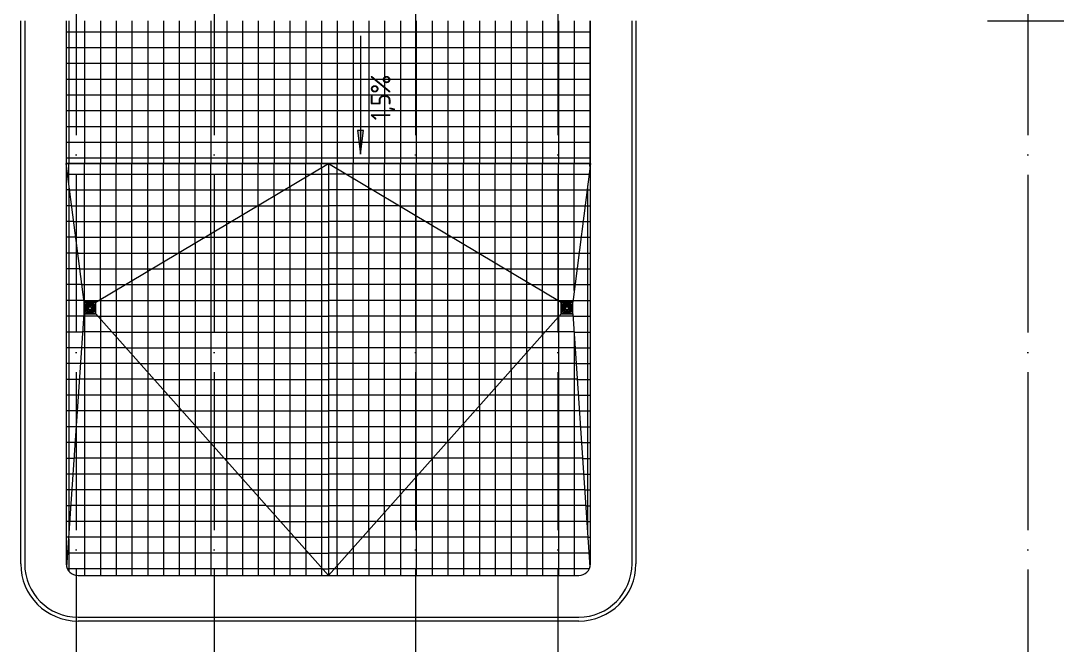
# Model space of a CAD drawing. Header units: millimetres. Extents: x -695119 to 412940, y -249585 to 622758.
# Drawn here: x 292241 to 305366, y 51700 to 59610 of the extents above; entities that cross this region are included whole.
import ezdxf

# ---------------------------------------------------------------- set-up
doc = ezdxf.new("R2010")
doc.units = ezdxf.units.MM
doc.linetypes.add('ADSK_Линия сетки', pattern=[25, 20, -2.5, 0, -2.5])
for name, color, linetype, lineweight in [('Крыша', 252, 'Continuous', 9), ('Крыша штриховка', 252, 'Continuous', 9), ('Оборудование', 8, 'Continuous', 18), ('Оси', 252, 'Continuous', 9), ('Размеры', 7, 'Continuous', 9), ('Стены внутренние', 252, 'Continuous', 18), ('Стены наружные', 252, 'Continuous', 18)]:
    doc.layers.add(name, color=color, linetype=linetype, lineweight=lineweight)
doc.styles.add('GOST Common_2', font='', dxfattribs={"width": 0.9, "height": 250})
doc.styles.get('GOST Common_2').set_extended_font_data('GOST type B')

# ---------------------------------------------------------------- blocks, each defined once
blk = doc.blocks.new('план 2 этажа')
at = {"layer": 'Размеры', "true_color": 0x636466}
blk.add_hatch(color=251, dxfattribs=at).paths.add_polyline_path([(296543, 57918), (296583, 58218), (296504, 58218)])
at = {"layer": 'Крыша', "color": 251, "true_color": 0x636466}
for p, q in [((299446, 59610), (299446, 57802)), ((299446, 57802), (292818, 57800)), ((292818, 57801), (299454, 57801)), ((293042, 56044), (292818, 57800)), ((293190, 56044), (296136, 57801)), ((296136, 57801), (296136, 52583)), ((296136, 57801), (299082, 56044)), ((299454, 57801), (299230, 56044)), ((293190, 56044), (293042, 56044)), ((293042, 56044), (293042, 55896)), ((293190, 55896), (293190, 56044)), ((299082, 56044), (299082, 55896)), ((299230, 56044), (299082, 56044)), ((299230, 55896), (299230, 56044)), ((292825, 52688), (293042, 55896)), ((293042, 55896), (293190, 55896)), ((293190, 55896), (296136, 52583)), ((296136, 52583), (293190, 55896)), ((296136, 52583), (299082, 55896)), ((299082, 55896), (296136, 52583)), ((299082, 55896), (299230, 55896)), ((299230, 55896), (299447, 52688))]:
    blk.add_line(p, q, dxfattribs=at)
at = {"layer": 'Крыша штриховка', "color": 251, "linetype": 'Continuous', "true_color": 0x636466}
for p, q in [((292849, 59610), (292849, 57800)), ((293049, 59610), (293049, 57800)), ((293249, 59610), (293249, 57800)), ((293449, 59610), (293449, 57800)), ((293649, 59610), (293649, 57800)), ((293849, 59610), (293849, 57800)), ((294049, 59610), (294049, 57801)), ((294249, 59610), (294249, 57801)), ((294449, 59610), (294449, 57801)), ((294649, 59610), (294649, 57801)), ((294849, 59610), (294849, 57801)), ((295049, 59610), (295049, 57801)), ((295249, 59610), (295249, 57801)), ((295449, 59610), (295449, 57801)), ((295649, 59610), (295649, 57801)), ((295849, 59610), (295849, 57801)), ((296049, 59610), (296049, 57801)), ((296249, 59610), (296249, 57801)), ((296449, 59610), (296449, 57801)), ((296649, 59610), (296649, 57801)), ((296849, 59610), (296849, 57801)), ((297049, 59610), (297049, 57801)), ((297249, 59610), (297249, 57801)), ((297449, 59610), (297449, 57802)), ((297649, 59610), (297649, 57802)), ((297849, 59610), (297849, 57802)), ((298049, 59610), (298049, 57802)), ((298249, 59610), (298249, 57802)), ((298449, 59610), (298449, 57802)), ((298649, 59610), (298649, 57802)), ((298849, 59610), (298849, 57802)), ((299049, 59610), (299049, 57802)), ((299249, 59610), (299249, 57802)), ((299446, 59466), (292818, 59466)), ((299446, 59267), (292818, 59267)), ((299446, 59067), (292818, 59067)), ((299446, 58867), (292818, 58867)), ((299446, 58667), (292818, 58667)), ((299446, 58467), (292818, 58467)), ((299446, 58267), (292818, 58267)), ((299446, 58067), (292818, 58067)), ((299446, 57867), (292818, 57867)), ((292849, 57555), (292849, 57801)), ((293049, 56044), (293049, 57801)), ((293249, 56079), (293249, 57801)), ((293449, 56198), (293449, 57801)), ((293649, 56318), (293649, 57801)), ((293849, 56437), (293849, 57801)), ((294049, 56556), (294049, 57801)), ((294249, 56676), (294249, 57801)), ((294449, 56795), (294449, 57801)), ((294649, 56914), (294649, 57801)), ((294849, 57034), (294849, 57801)), ((295049, 57153), (295049, 57801)), ((295249, 57272), (295249, 57801)), ((295449, 57392), (295449, 57801)), ((295649, 57511), (295649, 57801)), ((295849, 57630), (295849, 57801)), ((296049, 57749), (296049, 57801)), ((296249, 57734), (296249, 57801)), ((296449, 57614), (296449, 57801)), ((296649, 57495), (296649, 57801)), ((296849, 57376), (296849, 57801)), ((297049, 57256), (297049, 57801)), ((297249, 57137), (297249, 57801)), ((297449, 57018), (297449, 57801)), ((297649, 56898), (297649, 57801)), ((297849, 56779), (297849, 57801)), ((298049, 56660), (298049, 57801)), ((298249, 56541), (298249, 57801)), ((298449, 56421), (298449, 57801)), ((298649, 56302), (298649, 57801)), ((298849, 56183), (298849, 57801)), ((299049, 56063), (299049, 57801)), ((299249, 56193), (299249, 57801)), ((299449, 57763), (299449, 57801)), ((292835, 57667), (292818, 57667)), ((292835, 57666), (295910, 57666)), ((295848, 57630), (295848, 52906)), ((295911, 57667), (296136, 57667)), ((296048, 57749), (296048, 52681)), ((296360, 57667), (296136, 57667)), ((296249, 52711), (296249, 57733)), ((296362, 57666), (299437, 57666)), ((299437, 57667), (299454, 57667)), ((292853, 53106), (292853, 57523)), ((295648, 57510), (295648, 53131)), ((296449, 52936), (296449, 57614)), ((296649, 53161), (296649, 57494)), ((299418, 57524), (299418, 53106)), ((292860, 57467), (292818, 57467)), ((292860, 57466), (295575, 57466)), ((295448, 57391), (295448, 53356)), ((295576, 57467), (296136, 57467)), ((296695, 57467), (296136, 57467)), ((296697, 57466), (299411, 57466)), ((296849, 53385), (296849, 57375)), ((299411, 57467), (299454, 57467)), ((292886, 57267), (292818, 57267)), ((292886, 57266), (295240, 57266)), ((295241, 57267), (296136, 57267)), ((295248, 57272), (295248, 53581)), ((297030, 57267), (296136, 57267)), ((297032, 57266), (299386, 57266)), ((297049, 53610), (297049, 57256)), ((299386, 57267), (299454, 57267)), ((295048, 57152), (295048, 53806)), ((297249, 53835), (297249, 57137)), ((292911, 57067), (292818, 57067)), ((292911, 57067), (294904, 57067)), ((294848, 57033), (294848, 54031)), ((294905, 57067), (296136, 57067)), ((297366, 57067), (296136, 57067)), ((297367, 57067), (299360, 57067)), ((297449, 54060), (297449, 57017)), ((299360, 57067), (299454, 57067)), ((292937, 56867), (292818, 56867)), ((292937, 56867), (294569, 56867)), ((294570, 56867), (296136, 56867)), ((294649, 56914), (294649, 54255)), ((297701, 56867), (296136, 56867)), ((297649, 54285), (297649, 56898)), ((297702, 56867), (299335, 56867)), ((299335, 56867), (299454, 56867)), ((294449, 56795), (294449, 54480)), ((297849, 54510), (297849, 56779)), ((292962, 56667), (292818, 56667)), ((292962, 56667), (294234, 56667)), ((294235, 56667), (296136, 56667)), ((294249, 56675), (294249, 54705)), ((298036, 56667), (296136, 56667)), ((298037, 56667), (299309, 56667)), ((298049, 54734), (298049, 56660)), ((299309, 56667), (299454, 56667)), ((292988, 56467), (292818, 56467)), ((292988, 56467), (293899, 56467)), ((293900, 56467), (296136, 56467)), ((294049, 56556), (294049, 54930)), ((298372, 56467), (296136, 56467)), ((298249, 54959), (298249, 56540)), ((298373, 56467), (299284, 56467)), ((299284, 56467), (299454, 56467)), ((293649, 56317), (293649, 55380)), ((293849, 56437), (293849, 55155)), ((298449, 55184), (298449, 56421)), ((293013, 56267), (292818, 56267)), ((293013, 56267), (293564, 56267)), ((293449, 56198), (293449, 55605)), ((293564, 56267), (296136, 56267)), ((298707, 56267), (296136, 56267)), ((298649, 55409), (298649, 56302)), ((298708, 56267), (299258, 56267)), ((298849, 55634), (298849, 56182)), ((299258, 56267), (299454, 56267)), ((293039, 56067), (292818, 56067)), ((293039, 56067), (293229, 56067)), ((293229, 56067), (296136, 56067)), ((293249, 56079), (293249, 55829)), ((299042, 56067), (296136, 56067)), ((299043, 56067), (299233, 56067)), ((299049, 55859), (299049, 56063)), ((299233, 56067), (299454, 56067)), ((293040, 55867), (292818, 55867)), ((293215, 55868), (293040, 55868)), ((293049, 55896), (293049, 52583)), ((293215, 55867), (296136, 55867)), ((293249, 55829), (293249, 52583)), ((299056, 55867), (296136, 55867)), ((299049, 55858), (299049, 52583)), ((299232, 55868), (299057, 55868)), ((299232, 55867), (299454, 55867)), ((293026, 55667), (292818, 55667)), ((293393, 55668), (293026, 55668)), ((293393, 55667), (296136, 55667)), ((298879, 55667), (296136, 55667)), ((299245, 55668), (298879, 55668)), ((299245, 55667), (299454, 55667)), ((293449, 55604), (293449, 52583)), ((298849, 55634), (298849, 52583)), ((299249, 55616), (299249, 52583)), ((293013, 55467), (292818, 55467)), ((293570, 55468), (293013, 55468)), ((293571, 55467), (296136, 55467)), ((298701, 55467), (296136, 55467)), ((298649, 55409), (298649, 52583)), ((299259, 55468), (298701, 55468)), ((299259, 55467), (299454, 55467)), ((292999, 55267), (292818, 55267)), ((293748, 55268), (292999, 55268)), ((293649, 55379), (293649, 52583)), ((293749, 55267), (296136, 55267)), ((298523, 55267), (296136, 55267)), ((299272, 55268), (298523, 55268)), ((299272, 55267), (299454, 55267)), ((293849, 55154), (293849, 52583)), ((298449, 55184), (298449, 52583)), ((292986, 55067), (292818, 55067)), ((293926, 55068), (292986, 55068)), ((293927, 55067), (296136, 55067)), ((298345, 55067), (296136, 55067)), ((299286, 55068), (298345, 55068)), ((299286, 55067), (299454, 55067)), ((292972, 54867), (292818, 54867)), ((294104, 54868), (292972, 54868)), ((294049, 54929), (294049, 52583)), ((294104, 54867), (296136, 54867)), ((298167, 54867), (296136, 54867)), ((299299, 54868), (298168, 54868)), ((298249, 54959), (298249, 52583)), ((299299, 54867), (299454, 54867)), ((298049, 54734), (298049, 52583)), ((292959, 54667), (292818, 54667)), ((294282, 54668), (292959, 54668)), ((294249, 54704), (294249, 52583)), ((294282, 54667), (296136, 54667)), ((297989, 54667), (296136, 54667)), ((299313, 54668), (297990, 54668)), ((299313, 54667), (299454, 54667)), ((294449, 54480), (294449, 52583)), ((297849, 54509), (297849, 52583)), ((292945, 54467), (292818, 54467)), ((294460, 54468), (292945, 54468)), ((294460, 54467), (296136, 54467)), ((297811, 54467), (296136, 54467)), ((299326, 54468), (297812, 54468)), ((299326, 54467), (299454, 54467)), ((292932, 54267), (292818, 54267)), ((294638, 54268), (292932, 54268)), ((294638, 54267), (296136, 54267)), ((294649, 54255), (294649, 52583)), ((297634, 54267), (296136, 54267)), ((299340, 54268), (297634, 54268)), ((297649, 54284), (297649, 52583)), ((299340, 54267), (299454, 54267)), ((292918, 54067), (292818, 54067)), ((294815, 54068), (292918, 54068)), ((294816, 54067), (296136, 54067)), ((294849, 54030), (294849, 52583)), ((297456, 54067), (296136, 54067)), ((297449, 54059), (297449, 52583)), ((299353, 54068), (297456, 54068)), ((299353, 54067), (299454, 54067)), ((292905, 53867), (292818, 53867)), ((294993, 53868), (292905, 53868)), ((294994, 53867), (296136, 53867)), ((297278, 53867), (296136, 53867)), ((297249, 53834), (297249, 52583)), ((299367, 53868), (297278, 53868)), ((299367, 53867), (299454, 53867)), ((295049, 53805), (295049, 52583)), ((292891, 53667), (292818, 53667)), ((295171, 53668), (292891, 53668)), ((295172, 53667), (296136, 53667)), ((295249, 53580), (295249, 52583)), ((297100, 53667), (296136, 53667)), ((297049, 53610), (297049, 52583)), ((299380, 53668), (297100, 53668)), ((299381, 53667), (299454, 53667)), ((292878, 53467), (292818, 53467)), ((295349, 53468), (292878, 53468)), ((295350, 53467), (296136, 53467)), ((296922, 53467), (296136, 53467)), ((299394, 53468), (296923, 53468)), ((299394, 53467), (299454, 53467)), ((295449, 53355), (295449, 52583)), ((296849, 53385), (296849, 52583)), ((292864, 53267), (292818, 53267)), ((295527, 53268), (292864, 53268)), ((295527, 53267), (296136, 53267)), ((296744, 53267), (296136, 53267)), ((296649, 53160), (296649, 52583)), ((299408, 53268), (296745, 53268)), ((299408, 53267), (299454, 53267)), ((292851, 53067), (292818, 53067)), ((292849, 53048), (292849, 52642)), ((295705, 53068), (292851, 53068)), ((295649, 53130), (295649, 52583)), ((295705, 53067), (296136, 53067)), ((296566, 53067), (296136, 53067)), ((299421, 53068), (296567, 53068)), ((299421, 53067), (299454, 53067)), ((295849, 52905), (295849, 52583)), ((296449, 52935), (296449, 52583)), ((292837, 52867), (292818, 52867)), ((295882, 52868), (292837, 52868)), ((295883, 52867), (296136, 52867)), ((296388, 52867), (296136, 52867)), ((299435, 52868), (296389, 52868)), ((299435, 52867), (299454, 52867)), ((296060, 52668), (292833, 52668)), ((296049, 52680), (296049, 52583)), ((296061, 52667), (296136, 52667)), ((296211, 52667), (296136, 52667)), ((299438, 52668), (296211, 52668)), ((296249, 52710), (296249, 52583))]:
    blk.add_line(p, q, dxfattribs=at)
at = {"layer": 'Оборудование', "color": 251, "true_color": 0x636466}
for p, q in [((293190, 56044), (293042, 56044)), ((293042, 56044), (293042, 55896)), ((293046, 55900), (293046, 56040)), ((293046, 56040), (293186, 56040)), ((293053, 56010), (293053, 55930)), ((293056, 56010), (293056, 55930)), ((293063, 56010), (293063, 55930)), ((293066, 56010), (293066, 55930)), ((293069, 55994), (293069, 55946)), ((293072, 55994), (293072, 55946)), ((293075, 56032), (293155, 56032)), ((293075, 56030), (293155, 56030)), ((293075, 56022), (293155, 56022)), ((293075, 56020), (293155, 56020)), ((293075, 55920), (293155, 55920)), ((293075, 55917), (293155, 55917)), ((293079, 55994), (293079, 55946)), ((293082, 55994), (293082, 55946)), ((293085, 55978), (293085, 55962)), ((293088, 55978), (293088, 55962)), ((293091, 56016), (293139, 56016)), ((293091, 56014), (293139, 56014)), ((293091, 56006), (293139, 56006)), ((293091, 56004), (293139, 56004)), ((293091, 55936), (293139, 55936)), ((293091, 55933), (293139, 55933)), ((293091, 55926), (293139, 55926)), ((293091, 55923), (293139, 55923)), ((293095, 55978), (293095, 55962)), ((293098, 55978), (293098, 55962)), ((293107, 56000), (293123, 56000)), ((293107, 55998), (293123, 55998)), ((293107, 55990), (293123, 55990)), ((293107, 55988), (293123, 55988)), ((293107, 55952), (293123, 55952)), ((293107, 55949), (293123, 55949)), ((293107, 55942), (293123, 55942)), ((293107, 55939), (293123, 55939)), ((293134, 55978), (293134, 55962)), ((293136, 55978), (293136, 55962)), ((293144, 55978), (293144, 55962)), ((293146, 55978), (293146, 55962)), ((293150, 55994), (293150, 55946)), ((293152, 55994), (293152, 55946)), ((293160, 55994), (293160, 55946)), ((293162, 55994), (293162, 55946)), ((293166, 56010), (293166, 55930)), ((293168, 56010), (293168, 55930)), ((293176, 56010), (293176, 55930)), ((293178, 56010), (293178, 55930)), ((293186, 56040), (293186, 55900)), ((293190, 55896), (293190, 56044)), ((299086, 55900), (299086, 56040)), ((299086, 56040), (299226, 56040)), ((299093, 56010), (299093, 55930)), ((299096, 56010), (299096, 55930)), ((299103, 56010), (299103, 55930)), ((299106, 56010), (299106, 55930)), ((299109, 55994), (299109, 55946)), ((299112, 55994), (299112, 55946)), ((299115, 56032), (299195, 56032)), ((299115, 56030), (299195, 56030)), ((299115, 56022), (299195, 56022)), ((299115, 56020), (299195, 56020)), ((299115, 55920), (299195, 55920)), ((299115, 55917), (299195, 55917)), ((299119, 55994), (299119, 55946)), ((299122, 55994), (299122, 55946)), ((299125, 55978), (299125, 55962)), ((299128, 55978), (299128, 55962)), ((299131, 56016), (299179, 56016)), ((299131, 56014), (299179, 56014)), ((299131, 56006), (299179, 56006)), ((299131, 56004), (299179, 56004)), ((299131, 55936), (299179, 55936)), ((299131, 55933), (299179, 55933)), ((299131, 55926), (299179, 55926)), ((299131, 55923), (299179, 55923)), ((299135, 55978), (299135, 55962)), ((299138, 55978), (299138, 55962)), ((299147, 56000), (299163, 56000)), ((299147, 55998), (299163, 55998)), ((299147, 55990), (299163, 55990)), ((299147, 55988), (299163, 55988)), ((299147, 55952), (299163, 55952)), ((299147, 55949), (299163, 55949)), ((299147, 55942), (299163, 55942)), ((299147, 55939), (299163, 55939)), ((299174, 55978), (299174, 55962)), ((299176, 55978), (299176, 55962)), ((299184, 55978), (299184, 55962)), ((299186, 55978), (299186, 55962)), ((299190, 55994), (299190, 55946)), ((299192, 55994), (299192, 55946)), ((299200, 55994), (299200, 55946)), ((299202, 55994), (299202, 55946)), ((299206, 56010), (299206, 55930)), ((299208, 56010), (299208, 55930)), ((299216, 56010), (299216, 55930)), ((299218, 56010), (299218, 55930)), ((299226, 56040), (299226, 55900)), ((293042, 55896), (293190, 55896)), ((293186, 55900), (293046, 55900)), ((293075, 55910), (293155, 55910)), ((293075, 55907), (293155, 55907)), ((299226, 55900), (299086, 55900)), ((299115, 55910), (299195, 55910)), ((299115, 55907), (299195, 55907))]:
    blk.add_line(p, q, dxfattribs=at)
for centre, radius, start, end in [((293059, 56010), 6.24, 0, 180), ((293059, 55930), 6.24, 180, 0), ((293059, 56010), 3.76, 0, 180), ((293059, 55930), 3.76, 180, 0), ((293075, 56026), 6.24, 90, 270), ((293075, 55994), 6.24, 0, 180), ((293075, 55946), 6.24, 180, 0), ((293075, 55913), 6.24, 90, 270), ((293075, 56026), 3.76, 90, 270), ((293075, 55994), 3.76, 0, 180), ((293075, 55946), 3.76, 180, 0), ((293075, 55913), 3.76, 90, 270), ((293091, 56010), 6.24, 90, 270), ((293091, 55978), 6.24, 0, 180), ((293091, 55962), 6.24, 180, 0), ((293091, 55929), 6.24, 90, 270), ((293091, 56010), 3.76, 90, 270), ((293091, 55978), 3.76, 0, 180), ((293091, 55962), 3.76, 180, 0), ((293091, 55929), 3.76, 90, 270), ((293107, 55994), 6.24, 90, 270), ((293107, 55945), 6.24, 90, 270), ((293107, 55994), 3.76, 90, 270), ((293107, 55945), 3.76, 90, 270), ((293123, 55994), 6.24, 270, 90), ((293123, 55994), 3.76, 270, 90), ((293123, 55945), 6.24, 270, 90), ((293123, 55945), 3.76, 270, 90), ((293140, 55978), 6.24, 0, 180), ((293140, 55962), 6.24, 180, 0), ((293140, 55978), 3.76, 0, 180), ((293140, 55962), 3.76, 180, 0), ((293139, 56010), 6.24, 270, 90), ((293139, 56010), 3.76, 270, 90), ((293139, 55929), 6.24, 270, 90), ((293139, 55929), 3.76, 270, 90), ((293156, 55994), 6.24, 0, 180), ((293156, 55946), 6.24, 180, 0), ((293156, 55994), 3.76, 0, 180), ((293156, 55946), 3.76, 180, 0), ((293155, 56026), 6.24, 270, 90), ((293155, 56026), 3.76, 270, 90), ((293155, 55913), 6.24, 270, 90), ((293155, 55913), 3.76, 270, 90), ((293172, 56010), 6.24, 0, 180), ((293172, 55930), 6.24, 180, 0), ((293172, 56010), 3.76, 0, 180), ((293172, 55930), 3.76, 180, 0), ((299099, 56010), 6.24, 0, 180), ((299099, 55930), 6.24, 180, 0), ((299099, 56010), 3.76, 0, 180), ((299099, 55930), 3.76, 180, 0), ((299115, 56026), 6.24, 90, 270), ((299115, 55994), 6.24, 0, 180), ((299115, 55946), 6.24, 180, 0), ((299115, 55913), 6.24, 90, 270), ((299115, 56026), 3.76, 90, 270), ((299115, 55994), 3.76, 0, 180), ((299115, 55946), 3.76, 180, 0), ((299115, 55913), 3.76, 90, 270), ((299131, 56010), 6.24, 90, 270), ((299131, 55978), 6.24, 0, 180), ((299131, 55962), 6.24, 180, 0), ((299131, 55929), 6.24, 90, 270), ((299131, 56010), 3.76, 90, 270), ((299131, 55978), 3.76, 0, 180), ((299131, 55962), 3.76, 180, 0), ((299131, 55929), 3.76, 90, 270), ((299147, 55994), 6.24, 90, 270), ((299147, 55945), 6.24, 90, 270), ((299147, 55994), 3.76, 90, 270), ((299147, 55945), 3.76, 90, 270), ((299163, 55994), 6.24, 270, 90), ((299163, 55994), 3.76, 270, 90), ((299163, 55945), 6.24, 270, 90), ((299163, 55945), 3.76, 270, 90), ((299180, 55978), 6.24, 0, 180), ((299180, 55962), 6.24, 180, 0), ((299180, 55978), 3.76, 0, 180), ((299180, 55962), 3.76, 180, 0), ((299179, 56010), 6.24, 270, 90), ((299179, 56010), 3.76, 270, 90), ((299179, 55929), 6.24, 270, 90), ((299179, 55929), 3.76, 270, 90), ((299196, 55994), 6.24, 0, 180), ((299196, 55946), 6.24, 180, 0), ((299196, 55994), 3.76, 0, 180), ((299196, 55946), 3.76, 180, 0), ((299195, 56026), 6.24, 270, 90), ((299195, 56026), 3.76, 270, 90), ((299195, 55913), 6.24, 270, 90), ((299195, 55913), 3.76, 270, 90), ((299212, 56010), 6.24, 0, 180), ((299212, 55930), 6.24, 180, 0), ((299212, 56010), 3.76, 0, 180), ((299212, 55930), 3.76, 180, 0)]:
    blk.add_arc(centre, radius, start, end, dxfattribs=at)
at = {"layer": 'Оси', "color": 251, "linetype": 'ADSK_Линия сетки', "ltscale": 100, "true_color": 0x636466}
for p, q in [((292941, 112662), (292941, 46686)), ((294691, 112662), (294691, 46686)), ((297241, 112662), (297241, 46686)), ((299041, 112662), (299041, 46686)), ((304991, 112662), (304991, 47956))]:
    blk.add_line(p, q, dxfattribs=at)
at = {"layer": 'Размеры', "color": 251, "lineweight": 20, "true_color": 0x636466}
blk.add_line((296543, 59418), (296543, 57918), dxfattribs=at)
at = {"layer": 'Размеры', "color": 251, "true_color": 0x636466}
for p, q in [((296583, 58218), (296504, 58218)), ((296504, 58218), (296543, 57918)), ((296543, 57918), (296583, 58218))]:
    blk.add_line(p, q, dxfattribs=at)
at = {"layer": 'Стены внутренние', "color": 251, "true_color": 0x636466}
for p, q in [((292241, 52731), (292241, 59610)), ((292291, 59610), (292291, 52731)), ((292818, 59610), (292818, 52731)), ((299454, 52731), (299454, 59610)), ((299981, 52731), (299981, 59610)), ((300031, 59610), (300031, 52731)), ((292966, 52583), (299306, 52583)), ((292966, 52056), (299306, 52056)), ((299306, 52006), (292966, 52006))]:
    blk.add_line(p, q, dxfattribs=at)
for centre, radius, start, end in [((292966, 52731), 725, 180, 270), ((292966, 52731), 675, 180, 270), ((292966, 52731), 148, 180, 270), ((299306, 52731), 148, 270, 0), ((299306, 52731), 675, 270, 0), ((299306, 52731), 725, 270, 0)]:
    blk.add_arc(centre, radius, start, end, dxfattribs=at)
at = {"layer": 'Стены наружные', "color": 251, "true_color": 0x636466}
for p, q in [((304486, 59605), (304486, 59610)), ((309526, 59605), (304486, 59605)), ((305026, 59610), (305026, 59605))]:
    blk.add_line(p, q, dxfattribs=at)
at = {"layer": 'Размеры', "color": 251, "true_color": 0x636466, "style": 'GOST Common_2', "width": 0.9}
blk.add_text('1,5%%%', height=250, rotation=90, dxfattribs=at).set_placement((296923, 58349))

msp = doc.modelspace()

# ---------------------------------------------------------------- block references
msp.add_blockref('план 2 этажа', (0, 0))

doc.saveas('drawing.dxf')
